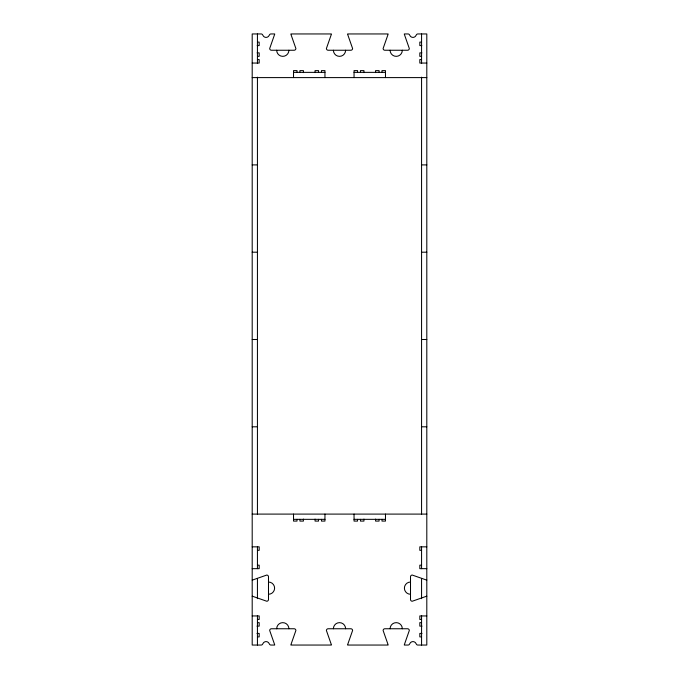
<?xml version="1.0" encoding="UTF-8"?>
<svg xmlns="http://www.w3.org/2000/svg" width="679" height="679" viewBox="0 0 679 679"><rect width="100%" height="100%" fill="white"/><g stroke="black" fill="none" stroke-linecap="round" stroke-linejoin="round"><path stroke-width="1.02" d="M257.434 42.098L259.183 42.098L259.183 45.586L257.188 45.586M421.566 42.098L419.817 42.098L419.817 45.586L421.812 45.586M257.112 52.869L259.183 52.869L259.183 56.357L257.434 56.357M421.888 52.869L419.817 52.869L419.817 56.357L421.566 56.357M257.434 59.557L259.183 59.557L259.183 63.054L252.198 63.054M421.566 59.557L419.817 59.557L419.817 63.054L426.802 63.054M293.523 72.364L324.952 72.364M354.048 72.364L385.477 72.364M252.198 77.601L426.802 77.601M252.198 164.904L257.434 164.904M421.566 164.904L426.802 164.904M252.198 252.198L257.434 252.198M421.566 252.198L426.802 252.198M252.198 339.5L257.434 339.5M421.566 339.5L426.802 339.5M252.198 426.802L257.434 426.802M421.566 426.802L426.802 426.802M252.198 514.096L426.802 514.096M293.523 519.342L324.952 519.342M354.048 519.342L385.477 519.342M252.198 546.841L259.183 546.841L259.183 550.329L257.434 550.329M426.802 546.841L419.817 546.841L419.817 550.329L421.566 550.329M257.434 565.174L259.183 565.174L259.183 568.663L252.198 568.663M421.566 565.174L419.817 565.174L419.817 568.663L426.802 568.663M252.198 615.946L259.183 615.946L259.183 619.443L257.434 619.443M426.802 615.946L419.817 615.946L419.817 619.443L421.566 619.443M257.434 622.643L259.183 622.643L259.183 626.131L257.002 626.131M421.566 622.643L419.817 622.643L419.817 626.131L421.998 626.131M257.002 633.414L259.183 633.414L259.183 636.902L257.434 636.902M421.998 633.414L419.817 633.414L419.817 636.902L421.566 636.902M421.566 33.95L421.566 63.486M421.566 77.16L421.566 514.317M421.566 546.841L421.566 568.663M421.566 578.423L421.566 598.666M421.566 615.514L421.566 645.05M385.477 77.601L385.477 70.616L381.988 70.616L381.988 72.364M385.477 514.096L385.477 521.082L381.988 521.082L381.988 519.342M379.077 72.364L379.077 70.616L375.58 70.616L375.58 72.611M379.077 519.342L379.077 521.082L375.58 521.082L375.58 519.087M363.944 72.611L363.944 70.616L360.456 70.616L360.456 72.364M363.944 519.087L363.944 521.082L360.456 521.082L360.456 519.342M357.544 72.364L357.544 70.616L354.048 70.616L354.048 77.601M357.544 519.342L357.544 521.082L354.048 521.082L354.048 514.096M324.952 77.601L324.952 70.616L321.456 70.616L321.456 72.364M324.952 514.096L324.952 521.082L321.456 521.082L321.456 519.342M318.544 72.364L318.544 70.616L315.056 70.616L315.056 72.611M318.544 519.342L318.544 521.082L315.056 521.082L315.056 519.087M303.42 72.611L303.42 70.616L299.923 70.616L299.923 72.364M303.42 519.087L303.42 521.082L299.923 521.082L299.923 519.342M297.012 72.364L297.012 70.616L293.523 70.616L293.523 77.601M297.012 519.342L297.012 521.082L293.523 521.082L293.523 514.096M257.434 33.95L257.434 63.486M257.434 77.16L257.434 514.317M257.434 546.841L257.434 568.663M257.434 578.423L257.434 598.666M257.434 615.514L257.434 645.05M252.198 580.044A1.748 1.748 0 0 0 252.698 579.968L266.754 575.054A1.748 1.748 0 0 1 268.494 576.794L268.494 599.498A1.748 1.748 0 0 1 266.754 601.238L252.698 596.323A1.748 1.748 0 0 0 252.198 596.247M426.802 596.247A1.748 1.748 0 0 0 426.302 596.323L412.246 601.238A1.748 1.748 0 0 1 410.506 599.498L410.506 576.794A1.748 1.748 0 0 1 412.246 575.054L426.302 579.968A1.748 1.748 0 0 0 426.802 580.044M276.676 628.754A6.111 6.111 0 0 1 282.787 622.643A6.111 6.111 0 0 1 288.898 628.754M333.389 628.754A6.111 6.111 0 0 1 339.5 622.643A6.111 6.111 0 0 1 345.611 628.754M390.102 628.754A6.111 6.111 0 0 1 396.213 622.643A6.111 6.111 0 0 1 402.324 628.754M288.898 50.246A6.111 6.111 0 0 1 282.787 56.357A6.111 6.111 0 0 1 276.676 50.246M345.611 50.246A6.111 6.111 0 0 1 339.5 56.357A6.111 6.111 0 0 1 333.389 50.246M402.324 50.246A6.111 6.111 0 0 1 396.213 56.357A6.111 6.111 0 0 1 390.102 50.246M268.494 582.039A6.111 6.111 0 0 1 274.605 588.15A6.111 6.111 0 0 1 268.494 594.261M410.506 594.261A6.111 6.111 0 0 1 404.395 588.15A6.111 6.111 0 0 1 410.506 582.039M274.605 34.451L269.69 48.498A1.748 1.748 0 0 0 271.439 50.246L294.134 50.246A1.748 1.748 0 0 0 295.883 48.498L290.96 34.451A1.748 1.748 0 0 1 290.892 33.95L331.394 33.95A1.748 1.748 0 0 1 331.327 34.451L326.404 48.498A1.748 1.748 0 0 0 328.152 50.246L350.848 50.246A1.748 1.748 0 0 0 352.596 48.498L347.673 34.451A1.748 1.748 0 0 1 347.606 33.95L388.108 33.95A1.748 1.748 0 0 1 388.04 34.451L383.117 48.498A1.748 1.748 0 0 0 384.866 50.246L407.561 50.246A1.748 1.748 0 0 0 409.31 48.498L404.395 34.451A1.748 1.748 0 0 1 404.319 33.95L408.003 33.95A1.748 1.748 0 0 1 409.649 35.113A3.488 3.488 0 0 0 416.235 35.113A1.748 1.748 0 0 1 417.882 33.95L426.802 33.95L426.802 645.05L417.882 645.05A1.748 1.748 0 0 1 416.235 643.887A3.488 3.488 0 0 0 409.649 643.887A1.748 1.748 0 0 1 408.003 645.05L404.319 645.05A1.748 1.748 0 0 1 404.395 644.549L409.31 630.502A1.748 1.748 0 0 0 407.561 628.754L384.866 628.754A1.748 1.748 0 0 0 383.117 630.502L388.04 644.549A1.748 1.748 0 0 1 388.108 645.05L347.606 645.05A1.748 1.748 0 0 1 347.673 644.549L352.596 630.502A1.748 1.748 0 0 0 350.848 628.754L328.152 628.754A1.748 1.748 0 0 0 326.404 630.502L331.327 644.549A1.748 1.748 0 0 1 331.394 645.05L290.892 645.05A1.748 1.748 0 0 1 290.96 644.549L295.883 630.502A1.748 1.748 0 0 0 294.134 628.754L271.439 628.754A1.748 1.748 0 0 0 269.69 630.502L274.605 644.549A1.748 1.748 0 0 1 274.681 645.05L270.997 645.05A1.748 1.748 0 0 1 269.351 643.887A3.488 3.488 0 0 0 262.765 643.887A1.748 1.748 0 0 1 261.118 645.05L252.198 645.05L252.198 33.95L261.118 33.95A1.748 1.748 0 0 1 262.765 35.113A3.488 3.488 0 0 0 269.351 35.113A1.748 1.748 0 0 1 270.997 33.95L274.681 33.95A1.748 1.748 0 0 1 274.605 34.451"/></g></svg>
